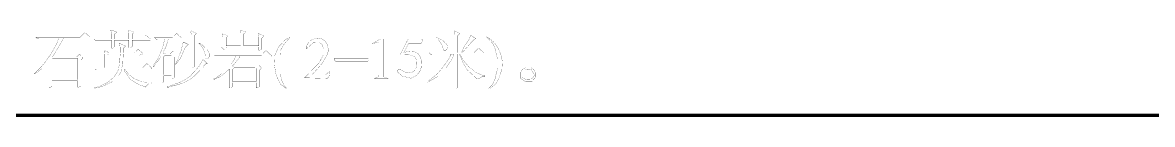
# Model space of a CAD drawing. Extents: x 94 to 452, y -72 to 1042.
# Drawn here: x 273 to 339, y 617.2 to 622.3 of the extents above; entities that cross this region are included whole.
import ezdxf

# ---------------------------------------------------------------- set-up
doc = ezdxf.new("R2010")
doc.units = 0
doc.header["$MEASUREMENT"] = 0
doc.layers.add('TREE_LAYER', color=7, linetype='Continuous')

msp = doc.modelspace()

# ---------------------------------------------------------------- linework, layer by layer
at = {"layer": 'TREE_LAYER'}
for points, const_width, elevation in [([(276.652736, 622.125716), (276.61156, 622.125716), (276.350776, 621.864932), (273.756658, 621.864932), (273.866462, 621.755128), (273.907638, 621.755128), (273.935089, 621.796304), (275.08803, 621.796304), (275.08803, 621.782579), (274.950776, 621.425716), (274.593913, 620.808069), (274.484109, 620.670814), (274.305678, 620.41003), (274.08607, 620.149245), (273.646854, 619.71003), (273.756658, 619.751206), (273.976266, 619.929637), (274.08607, 619.998265), (274.525285, 620.437481), (274.525285, 620.437481), (274.525285, 618.941402), (274.607638, 618.941402), (274.66254, 618.968853), (274.703717, 619.01003), (274.703717, 619.298265), (274.717442, 619.31199), (276.199795, 619.31199), (276.213521, 619.298265), (276.213521, 618.941402), (276.254697, 618.941402), (276.350776, 618.982579), (276.391952, 619.01003), (276.391952, 620.519833), (276.501756, 620.629637), (276.501756, 620.657088), (276.323325, 620.849245), (276.282148, 620.849245), (276.131168, 620.698265), (274.731168, 620.698265), (274.717442, 620.71199), (274.813521, 620.83552), (275.142932, 621.384539), (275.170383, 621.425716), (275.376266, 621.796304), (276.940972, 621.796304), (276.940972, 621.864932), (276.789991, 621.974735), (276.652736, 622.125716), (276.652736, 622.125716)], 0.01, 28), ([(278.148815, 622.276696), (278.135089, 622.276696), (278.135089, 622.249245), (278.176266, 622.070814), (278.176266, 621.768853), (278.16254, 621.755128), (277.146854, 621.755128), (277.256658, 621.645324), (277.297834, 621.645324), (277.325285, 621.6865), (278.16254, 621.6865), (278.176266, 621.6865), (278.176266, 621.206108), (278.258619, 621.219833), (278.313521, 621.247284), (278.354697, 621.288461), (278.354697, 621.6865), (278.354697, 621.6865), (279.191952, 621.6865), (279.191952, 621.6865), (279.191952, 621.247284), (279.28803, 621.247284), (279.342932, 621.274735), (279.384109, 621.315912), (279.384109, 621.6865), (279.384109, 621.6865), (280.440972, 621.6865), (280.440972, 621.755128), (280.193913, 621.974735), (280.152736, 621.974735), (279.933129, 621.755128), (279.384109, 621.755128), (279.384109, 621.768853), (279.384109, 622.057088), (279.480187, 622.125716), (279.493913, 622.125716), (279.493913, 622.166892), (279.164501, 622.276696), (279.164501, 622.276696), (279.164501, 622.249245), (279.191952, 622.070814), (279.191952, 621.768853), (279.191952, 621.755128), (278.354697, 621.755128), (278.354697, 621.768853), (278.354697, 622.057088), (278.464501, 622.125716), (278.464501, 622.125716), (278.464501, 622.166892), (278.148815, 622.276696), (278.148815, 622.276696)], 0.01, 28), ([(282.005678, 622.057088), (281.964501, 622.057088), (281.744893, 621.837481), (280.68803, 621.837481), (280.797834, 621.727677), (280.825285, 621.727677), (280.866462, 621.755128), (281.291952, 621.755128), (281.291952, 621.755128), (281.195874, 621.425716), (281.195874, 621.384539), (281.154697, 621.274735), (281.127246, 621.164932), (281.017442, 620.904147), (280.907638, 620.629637), (280.646854, 620.231598), (280.605678, 620.149245), (280.605678, 620.149245), (280.646854, 620.149245), (280.660579, 620.162971), (280.935089, 620.533559), (281.044893, 620.71199), (281.044893, 620.71199), (281.044893, 619.202186), (281.140972, 619.202186), (281.195874, 619.229637), (281.23705, 619.270814), (281.23705, 619.600226), (281.23705, 619.600226), (281.66254, 619.600226), (281.676266, 619.600226), (281.676266, 619.421794), (281.717442, 619.421794), (281.813521, 619.449245), (281.854697, 619.490422), (281.854697, 620.698265), (281.964501, 620.808069), (281.964501, 620.849245), (281.78607, 621.027677), (281.744893, 621.027677), (281.593913, 620.876696), (281.333129, 620.876696), (281.182148, 620.945324), (281.182148, 620.959049), (281.346854, 621.274735), (281.456658, 621.604147), (281.456658, 621.659049), (281.497834, 621.755128), (282.252736, 621.755128), (282.252736, 621.837481), (282.005678, 622.057088), (282.005678, 622.057088)], 0.01, 28), ([(282.815481, 622.23552), (282.801756, 622.23552), (282.801756, 622.208069), (282.842932, 621.988461), (282.842932, 620.080618), (282.91156, 620.080618), (282.980187, 620.108069), (283.021364, 620.149245), (283.021364, 621.947284), (283.131168, 622.057088), (283.131168, 622.084539), (282.952736, 622.166892), (282.815481, 622.23552), (282.815481, 622.23552)], 0.01, 28), ([(285.697834, 622.276696), (285.684109, 622.276696), (285.684109, 622.249245), (285.725285, 622.070814), (285.725285, 621.357088), (285.71156, 621.357088), (284.88803, 621.357088), (284.874305, 621.357088), (284.874305, 621.837481), (284.984109, 621.906108), (284.984109, 621.906108), (284.984109, 621.947284), (284.654697, 622.057088), (284.695874, 621.851206), (284.695874, 621.398265), (284.58607, 621.288461), (284.73705, 621.137481), (284.764501, 621.137481), (284.874305, 621.247284), (284.874305, 621.274735), (284.88803, 621.288461), (286.782148, 621.288461), (286.782148, 621.274735), (286.782148, 621.096304), (286.864501, 621.11003), (286.919403, 621.137481), (286.960579, 621.178657), (286.960579, 621.796304), (287.070383, 621.906108), (287.070383, 621.947284), (286.891952, 622.015912), (286.740972, 622.084539), (286.782148, 621.851206), (286.782148, 621.357088), (286.782148, 621.357088), (285.903717, 621.357088), (285.903717, 621.357088), (285.903717, 622.057088), (286.013521, 622.125716), (286.013521, 622.125716), (286.013521, 622.166892), (285.697834, 622.276696), (285.697834, 622.276696)], 0.01, 28), ([(288.593913, 621.837481), (288.346854, 621.727677), (287.935089, 621.288461), (287.715481, 620.780618), (287.701756, 620.451206), (287.68803, 620.341402), (287.68803, 620.272775), (287.797834, 619.641402), (288.044893, 619.119833), (288.374305, 618.872775), (288.415481, 618.872775), (288.264501, 619.01003), (288.127246, 619.339441), (288.017442, 619.737481), (288.017442, 620.753167), (288.044893, 621.027677), (288.044893, 621.068853), (288.23705, 621.425716), (288.593913, 621.837481), (288.593913, 621.837481)], 0.01, 28), ([(298.18803, 622.23552), (298.18803, 622.23552), (298.18803, 622.208069), (298.229207, 621.988461), (298.229207, 620.959049), (298.215481, 620.959049), (296.719403, 620.959049), (296.829207, 620.849245), (296.870383, 620.849245), (296.91156, 620.876696), (297.968423, 620.876696), (297.968423, 620.876696), (297.968423, 620.766892), (297.858619, 620.547284), (297.48803, 620.039441), (297.18607, 619.696304), (296.760579, 619.353167), (296.650776, 619.229637), (296.691952, 619.243363), (296.91156, 619.380618), (297.158619, 619.517873), (297.268423, 619.600226), (297.721364, 620.053167), (298.009599, 620.478657), (298.18803, 620.83552), (298.18803, 620.849245), (298.146854, 620.849245), (298.023325, 620.876696), (298.009599, 620.876696), (298.023325, 620.876696), (298.215481, 620.876696), (298.229207, 620.876696), (298.229207, 618.872775), (298.31156, 618.872775), (298.366462, 618.900226), (298.407638, 618.941402), (298.407638, 620.876696), (298.407638, 620.876696), (298.489991, 620.876696), (298.58607, 620.670814), (298.778227, 620.245324), (298.984109, 619.929637), (299.148815, 619.778657), (299.505678, 619.449245), (299.615481, 619.421794), (299.835089, 619.559049), (299.98607, 619.559049), (299.98607, 619.600226), (299.944893, 619.600226), (299.574305, 619.751206), (299.546854, 619.764932), (299.395874, 619.86101), (299.066462, 620.108069), (298.846854, 620.368853), (298.627246, 620.684539), (298.558619, 620.876696), (298.558619, 620.876696), (299.944893, 620.876696), (299.944893, 620.959049), (299.793913, 621.068853), (299.656658, 621.206108), (299.615481, 621.206108), (299.354697, 620.959049), (298.668423, 620.959049), (298.668423, 620.959049), (299.025285, 621.357088), (299.176266, 621.53552), (299.395874, 621.755128), (299.464501, 621.755128), (299.464501, 621.796304), (299.354697, 621.837481), (299.176266, 621.974735), (299.093913, 621.782579), (298.73705, 621.219833), (298.627246, 620.959049), (298.627246, 620.959049), (298.407638, 620.959049), (298.407638, 620.959049), (298.407638, 621.947284), (298.517442, 622.057088), (298.517442, 622.084539), (298.339011, 622.166892), (298.18803, 622.23552), (298.18803, 622.23552)], 0.01, 28), ([(297.131168, 621.864932), (297.131168, 621.864932), (297.282148, 621.713951), (297.48803, 621.398265), (297.597834, 621.096304), (297.707638, 621.096304), (297.789991, 621.178657), (297.817442, 621.302186), (297.817442, 621.343363), (297.721364, 621.494343), (297.501756, 621.6865), (297.131168, 621.864932), (297.131168, 621.864932)], 0.01, 28), ([(300.191952, 621.837481), (300.082148, 621.892382), (300.452736, 621.494343), (300.589991, 621.178657), (300.589991, 621.164932), (300.740972, 620.56101), (300.740972, 620.066892), (300.589991, 619.476696), (300.589991, 619.449245), (300.439011, 619.092382), (300.219403, 618.872775), (300.301756, 618.872775), (300.631168, 619.133559), (300.809599, 619.449245), (300.98803, 619.998265), (301.015481, 620.437481), (300.960579, 620.71199), (300.919403, 620.849245), (300.768423, 621.219833), (300.56254, 621.53552), (300.191952, 621.837481), (300.191952, 621.837481)], 0.01, 28), ([(278.656658, 621.508069), (278.642932, 621.508069), (278.642932, 621.480618), (278.684109, 621.26101), (278.684109, 620.959049), (278.684109, 620.959049), (278.025285, 620.959049), (277.73705, 621.096304), (277.764501, 620.862971), (277.764501, 620.080618), (277.764501, 620.080618), (277.105678, 620.080618), (277.215481, 619.970814), (277.256658, 619.970814), (277.297834, 619.998265), (278.574305, 619.998265), (278.58803, 619.984539), (278.574305, 619.957088), (278.533129, 619.86101), (278.313521, 619.531598), (278.052736, 619.298265), (277.846854, 619.16101), (277.791952, 619.147284), (277.517442, 619.01003), (277.503717, 619.01003), (277.18803, 618.900226), (277.18803, 618.872775), (277.229207, 618.872775), (277.366462, 618.913951), (277.380187, 618.913951), (277.421364, 618.927677), (277.695874, 619.01003), (278.244893, 619.270814), (278.58803, 619.613951), (278.725285, 619.819833), (278.752736, 619.943363), (278.766462, 619.998265), (278.903717, 619.998265), (278.917442, 619.984539), (278.972344, 619.819833), (279.082148, 619.682579), (279.260579, 619.421794), (279.631168, 619.16101), (279.878227, 619.051206), (279.891952, 619.051206), (280.180187, 618.941402), (280.180187, 618.941402), (280.180187, 618.982579), (280.372344, 619.16101), (280.509599, 619.16101), (280.509599, 619.202186), (280.276266, 619.202186), (280.097834, 619.243363), (280.042932, 619.243363), (280.015481, 619.257088), (279.919403, 619.270814), (279.56254, 619.408069), (279.521364, 619.421794), (279.191952, 619.682579), (278.944893, 619.984539), (278.944893, 619.998265), (278.944893, 619.998265), (280.509599, 619.998265), (280.509599, 620.080618), (280.26254, 620.300226), (280.221364, 620.300226), (280.001756, 620.080618), (279.823325, 620.080618), (279.823325, 620.080618), (279.823325, 620.766892), (279.891952, 620.849245), (280.001756, 620.876696), (280.001756, 620.917873), (279.754697, 621.137481), (279.713521, 621.137481), (279.521364, 620.959049), (278.86254, 620.959049), (278.86254, 620.959049), (278.86254, 621.206108), (278.972344, 621.315912), (278.972344, 621.357088), (278.793913, 621.425716), (278.656658, 621.508069), (278.656658, 621.508069)], 0.01, 28), ([(282.376266, 621.576696), (282.36254, 621.562971), (282.225285, 620.9865), (282.142932, 620.849245), (282.033129, 620.519833), (281.93705, 620.341402), (281.895874, 620.259049), (281.923325, 620.259049), (281.93705, 620.272775), (282.225285, 620.657088), (282.472344, 621.247284), (282.623325, 621.398265), (282.664501, 621.398265), (282.650776, 621.439441), (282.376266, 621.576696), (282.376266, 621.576696)], 0.01, 28), ([(283.364501, 621.508069), (283.282148, 621.508069), (283.364501, 621.425716), (283.529207, 621.178657), (283.542932, 621.151206), (283.61156, 621.000226), (283.680187, 620.753167), (283.680187, 620.629637), (283.721364, 620.588461), (283.789991, 620.588461), (283.899795, 620.725716), (283.899795, 620.890422), (283.831168, 621.027677), (283.76254, 621.137481), (283.515481, 621.370814), (283.364501, 621.508069), (283.364501, 621.508069)], 0.01, 28), ([(290.460579, 621.755128), (290.158619, 621.81003), (289.870383, 621.713951), (289.678227, 621.53552), (289.568423, 621.329637), (289.568423, 621.178657), (289.980187, 621.549245), (290.309599, 621.562971), (290.48803, 621.439441), (290.556658, 621.178657), (290.556658, 620.83552), (290.323325, 620.382579), (289.458619, 619.490422), (290.776266, 619.449245), (290.88607, 619.559049), (290.927246, 619.86101), (290.680187, 619.668853), (289.980187, 619.668853), (289.897834, 619.668853), (290.48803, 620.327677), (290.776266, 620.83552), (290.817442, 620.959049), (290.858619, 621.082579), (290.858619, 621.11003), (290.831168, 621.219833), (290.789991, 621.398265), (290.776266, 621.453167), (290.680187, 621.604147), (290.666462, 621.617873), (290.460579, 621.755128), (290.460579, 621.755128)], 0.01, 28), ([(294.084109, 621.755128), (293.891952, 621.755128), (293.397834, 621.480618), (293.425285, 621.480618), (293.782148, 621.576696), (293.782148, 621.329637), (293.782148, 619.641402), (293.768423, 619.545324), (293.535089, 619.449245), (294.331168, 619.449245), (294.125285, 619.531598), (294.084109, 619.545324), (294.084109, 619.627677), (294.084109, 621.755128), (294.084109, 621.755128)], 0.01, 28), ([(296.293913, 621.755128), (295.525285, 621.755128), (295.38803, 621.521794), (295.08607, 620.917873), (295.031168, 620.83552), (295.525285, 620.849245), (295.854697, 620.739441), (296.005678, 620.547284), (296.019403, 620.2865), (295.964501, 620.01199), (295.854697, 619.888461), (295.758619, 619.819833), (295.552736, 619.764932), (295.346854, 619.806108), (295.182148, 619.902186), (294.976266, 619.998265), (294.839011, 619.874735), (295.168423, 619.5865), (295.497834, 619.504147), (295.676266, 619.462971), (296.005678, 619.627677), (296.184109, 619.847284), (296.266462, 620.066892), (296.293913, 620.451206), (296.225285, 620.684539), (296.08803, 620.890422), (295.882148, 621.013951), (295.580187, 621.041402), (295.250776, 620.959049), (295.319403, 621.068853), (295.539011, 621.508069), (296.266462, 621.508069), (296.376266, 621.6865), (296.293913, 621.755128), (296.293913, 621.755128)], 0.01, 28), ([(274.703717, 620.615912), (274.717442, 620.629637), (276.199795, 620.629637), (276.213521, 620.615912), (276.213521, 619.380618), (276.199795, 619.380618), (274.717442, 619.380618), (274.703717, 619.380618), (274.703717, 620.615912), (274.703717, 620.615912)], 0.01, 28), ([(277.984109, 620.876696), (277.984109, 620.876696), (278.670383, 620.876696), (278.684109, 620.876696), (278.656658, 620.464932), (278.642932, 620.464932), (278.642932, 620.382579), (278.642932, 620.382579), (278.629207, 620.259049), (278.601756, 620.080618), (277.956658, 620.080618), (277.956658, 620.080618), (277.956658, 620.849245), (277.984109, 620.876696), (277.984109, 620.876696)], 0.01, 28), ([(278.86254, 620.876696), (278.86254, 620.876696), (279.631168, 620.876696), (279.631168, 620.876696), (279.631168, 620.080618), (279.631168, 620.080618), (278.780187, 620.080618), (278.780187, 620.080618), (278.835089, 620.272775), (278.86254, 620.876696), (278.86254, 620.876696)], 0.01, 28), ([(281.305678, 620.808069), (281.305678, 620.808069), (281.66254, 620.808069), (281.676266, 620.808069), (281.676266, 619.682579), (281.66254, 619.668853), (281.23705, 619.668853), (281.23705, 619.682579), (281.23705, 620.739441), (281.305678, 620.808069), (281.305678, 620.808069)], 0.01, 28), ([(283.542932, 620.547284), (283.501756, 620.547284), (283.460579, 620.437481), (283.282148, 620.149245), (283.131168, 619.970814), (282.870383, 619.696304), (282.801756, 619.600226), (282.623325, 619.490422), (282.48607, 619.380618), (282.115481, 619.202186), (281.497834, 618.982579), (281.415481, 618.982579), (281.415481, 618.941402), (281.525285, 618.941402), (281.744893, 619.01003), (282.074305, 619.092382), (282.389991, 619.188461), (282.733129, 619.380618), (282.980187, 619.559049), (283.515481, 620.080618), (283.570383, 620.190422), (283.680187, 620.300226), (283.76254, 620.300226), (283.76254, 620.327677), (283.542932, 620.547284), (283.542932, 620.547284)], 0.01, 28), ([(287.221364, 621.068853), (287.180187, 621.068853), (286.933129, 620.808069), (284.18803, 620.808069), (284.297834, 620.698265), (284.325285, 620.698265), (284.366462, 620.739441), (285.423325, 620.739441), (285.423325, 620.725716), (285.368423, 620.602186), (285.354697, 620.547284), (285.176266, 620.300226), (284.613521, 619.737481), (284.270383, 619.462971), (284.146854, 619.421794), (284.146854, 619.380618), (284.503717, 619.545324), (284.558619, 619.572775), (284.942932, 619.888461), (285.052736, 619.998265), (285.066462, 619.998265), (285.066462, 618.900226), (285.148815, 618.913951), (285.203717, 618.941402), (285.244893, 618.982579), (285.244893, 619.188461), (285.244893, 619.202186), (286.631168, 619.202186), (286.631168, 619.188461), (286.631168, 618.900226), (286.672344, 618.900226), (286.782148, 618.941402), (286.823325, 618.982579), (286.823325, 619.929637), (286.933129, 620.039441), (286.933129, 620.080618), (286.740972, 620.259049), (286.713521, 620.259049), (286.56254, 620.108069), (285.354697, 620.108069), (285.231168, 620.162971), (285.368423, 620.313951), (285.642932, 620.657088), (285.684109, 620.739441), (287.509599, 620.739441), (287.509599, 620.808069), (287.372344, 620.917873), (287.221364, 621.068853), (287.221364, 621.068853)], 0.01, 28), ([(293.178227, 620.629637), (291.201756, 620.629637), (291.201756, 620.519833), (291.284109, 620.437481), (293.150776, 620.437481), (293.178227, 620.478657), (293.178227, 620.629637), (293.178227, 620.629637)], 0.01, 28), ([(285.313521, 620.039441), (285.313521, 620.039441), (286.631168, 620.039441), (286.631168, 620.039441), (286.631168, 619.270814), (286.631168, 619.270814), (285.244893, 619.270814), (285.244893, 619.270814), (285.244893, 619.970814), (285.313521, 620.039441), (285.313521, 620.039441)], 0.01, 28), ([(302.703717, 620.080618), (302.374305, 620.080618), (302.182148, 619.970814), (302.072344, 619.792382), (302.072344, 619.449245), (302.360579, 619.270814), (302.731168, 619.270814), (302.950776, 619.517873), (302.950776, 619.778657), (302.854697, 619.957088), (302.703717, 620.080618), (302.703717, 620.080618)], 0.01, 28), ([(302.51156, 619.998265), (302.525285, 619.998265), (302.703717, 619.970814), (302.882148, 619.668853), (302.840972, 619.531598), (302.648815, 619.394343), (302.374305, 619.380618), (302.182148, 619.531598), (302.182148, 619.778657), (302.374305, 619.970814), (302.429207, 619.984539), (302.51156, 619.998265), (302.51156, 619.998265)], 0.01, 28), ([(221.22612, 617.294139), (399.22612, 617.294139)], 0.2, 178)]:
    msp.add_lwpolyline(points, dxfattribs=dict(at, const_width=const_width, elevation=elevation))

doc.saveas('drawing.dxf')
